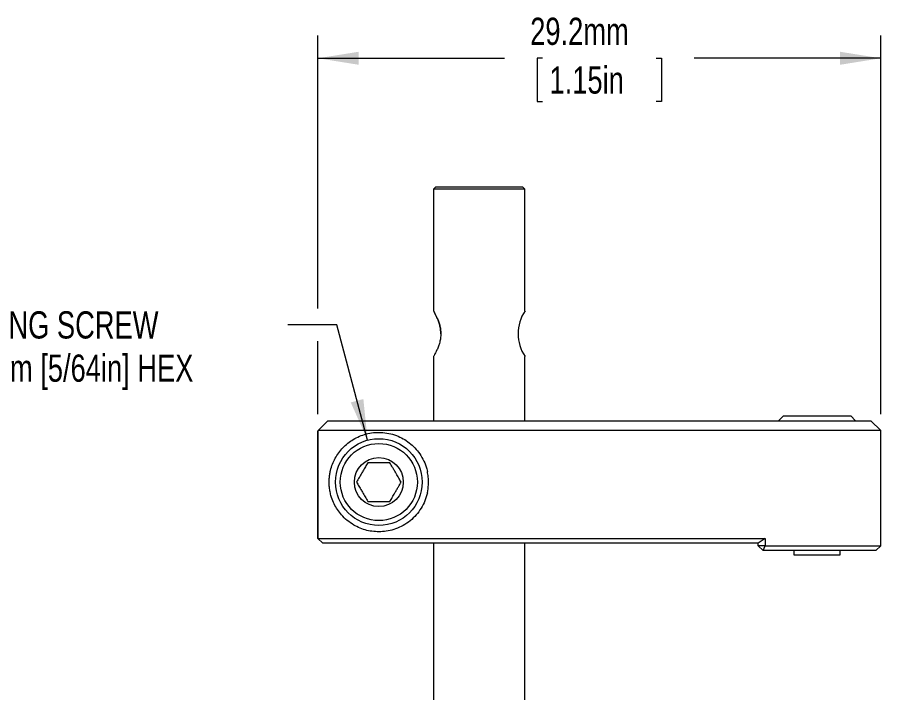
# Model space of a CAD drawing. Header units: millimetres. Extents: x 2 to 278, y 1 to 215.
# Drawn here: x 94.2 to 161.4, y 83 to 135.6 of the extents above; entities that cross this region are included whole.
import ezdxf

# ---------------------------------------------------------------- set-up
doc = ezdxf.new("R2010")
doc.units = ezdxf.units.MM
doc.styles.add('SLDTEXTSTYLE0', font='TXT', dxfattribs={"width": 0.75})
doc.dimstyles.new('SLDDIMSTYLE1', dxfattribs={"dimtxt": 2.116667, "dimasz": 3.175, "dimexe": 0, "dimexo": 0.0625, "dimgap": 0.529167, "dimtad": 0, "dimtih": 1, "dimtoh": 1, "dimdec": 1, "dimlfac": 0.666667, "dimrnd": 1e-09, "dimzin": 12, "dimdsep": 46, "dimtxsty": 'SLDTEXTSTYLE0', "dimsah": 1, "dimcen": 0.09, "dimadec": 0, "dimazin": 3, "dimtfac": 1, "dimtdec": 1, "dimtofl": 0, "dimtmove": 0, "dimatfit": 3, "dimfxl": 1, "dimfrac": 2, "dimtolj": 1, "dimtzin": 12, "dimarcsym": 0})
doc.dimstyles.new('SLDDIMSTYLE2', dxfattribs={"dimtxt": 2.116667, "dimasz": 3.175, "dimexe": 0, "dimexo": 0.0625, "dimgap": 0.529167, "dimtad": 0, "dimtih": 1, "dimtoh": 1, "dimdec": 1, "dimlfac": 0.666667, "dimrnd": 1e-09, "dimzin": 12, "dimdsep": 46, "dimtxsty": 'SLDTEXTSTYLE0', "dimsah": 1, "dimcen": 0, "dimadec": 0, "dimazin": 3, "dimtfac": 1, "dimtdec": 1, "dimtofl": 0, "dimtmove": 0, "dimatfit": 3, "dimfxl": 1, "dimfrac": 2, "dimtolj": 1, "dimtzin": 12, "dimarcsym": 0})

# ---------------------------------------------------------------- blocks, each defined once
blk = doc.blocks.new('_D_3')
at = {"color": 7, "linetype": 'Continuous', "lineweight": 0}
for p, q in [((117.602, 112.915), (117.602, 134.154)), ((161.389, 104.677), (161.389, 134.154)), ((117.602, 132.376), (132.124, 132.376)), ((135.08, 132.376), (134.651, 132.376)), ((134.651, 132.376), (134.651, 129.012)), ((143.91, 132.376), (144.34, 132.376)), ((144.34, 132.376), (144.34, 129.012)), ((161.389, 132.376), (146.866, 132.376)), ((134.651, 129.012), (135.08, 129.012)), ((144.34, 129.012), (143.91, 129.012)), ((117.602, 104.677), (117.602, 110.375))]:
    blk.add_line(p, q, dxfattribs=at)
for points in [[(117.602, 132.376), (120.777, 131.868), (120.777, 132.884)], [(161.389, 132.376), (158.214, 132.884), (158.214, 131.868)]]:
    blk.add_solid(points, dxfattribs=at)
at = {"color": 7, "linetype": 'Continuous', "lineweight": 0, "char_height": 2.1167, "attachment_point": 1, "style": 'SLDTEXTSTYLE0'}
for s, insert in [('29.2mm', (134.114, 135.533)), ('1.15in', (135.617, 131.741))]:
    blk.add_mtext(s, dxfattribs=dict(at, insert=insert))
blk = doc.blocks.new('_D_4')
at = {"color": 7, "linetype": 'Continuous', "lineweight": 0}
for p, q in [((119.057, 111.645), (115.247, 111.645)), ((121.463, 102.666), (119.057, 111.645))]:
    blk.add_line(p, q, dxfattribs=at)
blk.add_solid([(121.463, 102.666), (121.132, 105.864), (120.151, 105.601)], dxfattribs=at)
at = {"color": 7, "linetype": 'Continuous', "lineweight": 0, "char_height": 2.11667, "attachment_point": 1, "style": 'SLDTEXTSTYLE0'}
for s, insert in [('M2.5 x 0.45 LOCKING SCREW', (75.46, 112.691)), ('2mm [5/64in] HEX', (90.684, 109.328))]:
    blk.add_mtext(s, dxfattribs=dict(at, insert=insert))

msp = doc.modelspace()

# ---------------------------------------------------------------- linework, layer by layer
at = {"color": 7, "linetype": 'Continuous', "lineweight": 0}
for p, q in [((126.775, 122.376), (126.585, 122.185)), ((126.775, 122.376), (130.147, 122.376)), ((130.147, 122.376), (133.519, 122.376)), ((133.709, 122.185), (133.519, 122.376)), ((126.585, 122.185), (126.585, 112.725)), ((130.147, 122.185), (126.585, 122.185)), ((133.709, 122.185), (130.147, 122.185)), ((133.709, 112.726), (133.709, 122.185)), ((126.585, 109.166), (126.585, 104.169)), ((133.709, 104.169), (133.709, 109.166)), ((118.37, 104.169), (117.604, 103.407)), ((118.37, 104.169), (125.899, 104.169)), ((125.899, 104.169), (153.064, 104.169)), ((153.064, 104.169), (160.627, 104.169)), ((153.817, 104.55), (153.436, 104.169)), ((153.817, 104.55), (156.436, 104.55)), ((156.436, 104.55), (159.055, 104.55)), ((159.436, 104.169), (159.055, 104.55)), ((160.627, 104.169), (161.389, 103.407)), ((117.601, 95.025), (117.601, 103.356)), ((117.602, 103.407), (117.602, 95.025)), ((126.113, 103.407), (117.603, 103.407)), ((152.85, 103.407), (126.113, 103.407)), ((161.389, 103.407), (152.85, 103.407)), ((161.389, 94.453), (161.389, 103.407)), ((117.602, 95.025), (117.601, 95.025)), ((117.986, 94.644), (117.601, 95.025)), ((117.602, 95.025), (126.113, 95.025)), ((117.602, 95.025), (117.986, 94.644)), ((126.113, 95.025), (152.39, 95.025)), ((152.39, 95.025), (151.864, 94.657)), ((152.39, 95.025), (152.39, 94.453)), ((126.006, 94.644), (117.986, 94.644)), ((151.864, 94.644), (126.006, 94.644)), ((126.585, 94.644), (126.585, 81.418)), ((133.709, 81.418), (133.709, 94.644)), ((151.864, 94.453), (151.864, 94.657)), ((152.39, 94.453), (151.864, 94.453)), ((152.245, 94.072), (151.864, 94.453)), ((152.245, 94.072), (152.39, 94.453)), ((152.957, 94.072), (152.245, 94.072)), ((152.39, 94.453), (152.85, 94.453)), ((152.85, 94.453), (161.389, 94.453)), ((161.008, 94.072), (152.957, 94.072)), ((154.636, 94.072), (154.636, 93.75)), ((158.236, 93.75), (158.236, 94.072)), ((161.008, 94.072), (161.389, 94.453)), ((154.636, 93.75), (156.436, 93.75)), ((156.436, 93.75), (158.236, 93.75))]:
    msp.add_line(p, q, dxfattribs=at)
for radius in [3.375, 3, 1.905]:
    msp.add_circle((122.336, 99.406), radius, dxfattribs=at)
msp.add_arc((136.375, 110.946), 3.205, 146.26591, 213.72613, dxfattribs=at)
for points, knots in [([(127.156, 110.943), (127.152, 111.058), (127.144, 111.289), (127.076, 111.622), (126.976, 111.931), (126.821, 112.292), (126.679, 112.569), (126.599, 112.704), (126.578, 112.736), (126.598, 112.705), (126.677, 112.572), (126.819, 112.296), (126.975, 111.935), (127.076, 111.626), (127.144, 111.293), (127.152, 111.062), (127.156, 110.946)], [0, 0, 0, 0, 0.057772, 0.115715, 0.17664, 0.243351, 0.372134, 0.435091, 0.499689, 0.564124, 0.627054, 0.75624, 0.822981, 0.883904, 0.941823, 1, 1, 1, 1]), ([(127.156, 110.946), (127.152, 110.83), (127.143, 110.598), (127.075, 110.266), (126.975, 109.957), (126.82, 109.598), (126.677, 109.318), (126.602, 109.192), (126.578, 109.155), (126.585, 109.166), (126.585, 109.166)], [0, 0, 0, 0, 0.116373, 0.232181, 0.353823, 0.486858, 0.744114, 0.869875, 0.998907, 1, 1, 1, 1]), ([(126.113, 98.574), (126.056, 98.364), (125.941, 97.943), (125.64, 97.362), (125.251, 96.838), (124.78, 96.384), (124.237, 96.018), (123.657, 95.753), (123.064, 95.593), (122.487, 95.528), (121.93, 95.548), (121.389, 95.643), (120.869, 95.814), (120.348, 96.072), (119.858, 96.415), (119.441, 96.823), (119.11, 97.254), (118.852, 97.7), (118.674, 98.136), (118.561, 98.542), (118.496, 98.905), (118.465, 99.286), (118.472, 99.657), (118.511, 100.001), (118.588, 100.389), (118.724, 100.817), (118.938, 101.274), (119.208, 101.699), (119.534, 102.087), (119.91, 102.432), (120.34, 102.732), (120.821, 102.977), (121.347, 103.159), (121.913, 103.264), (122.507, 103.286), (123.114, 103.21), (123.697, 103.043), (124.235, 102.791), (124.723, 102.469), (125.159, 102.071), (125.544, 101.597), (125.854, 101.052), (126.031, 100.583), (126.097, 100.306), (126.113, 100.238)], [0, 0, 0, 0, 0.026969, 0.053944, 0.080907, 0.107863, 0.134721, 0.161567, 0.186259, 0.210954, 0.234666, 0.258392, 0.284259, 0.310144, 0.34113, 0.37213, 0.39735, 0.422637, 0.447769, 0.463485, 0.479177, 0.495066, 0.510947, 0.524758, 0.538584, 0.562148, 0.585766, 0.611079, 0.636478, 0.661801, 0.687514, 0.713315, 0.738978, 0.764565, 0.790134, 0.815824, 0.84151, 0.865255, 0.889007, 0.913562, 0.938123, 0.96472, 0.991313, 1, 1, 1, 1]), ([(121.47, 100.906), (121.411, 100.803), (121.291, 100.595), (121.113, 100.287), (120.951, 100.007), (120.785, 99.718), (120.673, 99.524), (120.604, 99.406)], [0, 0, 0, 0, 0.216176, 0.43974, 0.593398, 0.752191, 1, 1, 1, 1]), ([(123.203, 100.906), (123.101, 100.906), (122.908, 100.906), (122.603, 100.906), (122.292, 100.906), (121.979, 100.906), (121.703, 100.906), (121.538, 100.906), (121.47, 100.906)], [0, 0, 0, 0, 0.1847601, 0.3532243, 0.5213529, 0.6980651, 0.8752352, 1, 1, 1, 1]), ([(124.069, 99.406), (124.009, 99.509), (123.889, 99.718), (123.711, 100.025), (123.549, 100.306), (123.383, 100.594), (123.271, 100.788), (123.203, 100.906)], [0, 0, 0, 0, 0.216174, 0.439739, 0.593397, 0.752192, 1, 1, 1, 1]), ([(126.113, 98.574), (126.148, 98.777), (126.218, 99.189), (126.203, 99.753), (126.139, 100.1), (126.113, 100.238)], [0, 0, 0, 0, 0.368386, 0.747462, 1, 1, 1, 1]), ([(120.604, 99.406), (120.664, 99.303), (120.784, 99.095), (120.962, 98.787), (121.124, 98.507), (121.29, 98.218), (121.402, 98.024), (121.47, 97.906)], [0, 0, 0, 0, 0.216176, 0.43974, 0.593398, 0.752192, 1, 1, 1, 1]), ([(123.203, 97.906), (123.262, 98.009), (123.382, 98.218), (123.56, 98.525), (123.722, 98.806), (123.888, 99.094), (124, 99.288), (124.069, 99.406)], [0, 0, 0, 0, 0.216174, 0.439739, 0.593397, 0.752191, 1, 1, 1, 1]), ([(121.47, 97.906), (121.538, 97.906), (121.703, 97.906), (121.979, 97.906), (122.292, 97.906), (122.603, 97.906), (122.908, 97.906), (123.101, 97.906), (123.203, 97.906)], [0, 0, 0, 0, 0.124765, 0.301935, 0.478647, 0.646776, 0.81524, 1, 1, 1, 1])]:
    msp.add_open_spline(points, degree=3, knots=knots, dxfattribs=at)

# ---------------------------------------------------------------- dimensions: what is measured, and where the dimension line sits
dim = msp.add_linear_dim(base=(161.389, 132.376), p1=(117.602, 103.407), p2=(161.389, 103.407), dimstyle='SLDDIMSTYLE1', dxfattribs=at)
dim.commit()
dim.dimension.update_dxf_attribs({"geometry": '_D_3', "text_midpoint": (139.495, 132.376), "dimtype": 160})
dim = msp.add_diameter_dim_2p(p1=(123.21, 96.146), p2=(121.463, 102.666), text='M2.5 x 0.45 LOCKING SCREW\\P2mm [5/64in] HEX', dimstyle='SLDDIMSTYLE2', override={"dimpost": '<>'}, dxfattribs=at)
dim.commit()
dim.dimension.update_dxf_attribs({"geometry": '_D_4', "text_midpoint": (94.957, 111.645), "dimtype": 163})

doc.saveas('drawing.dxf')
